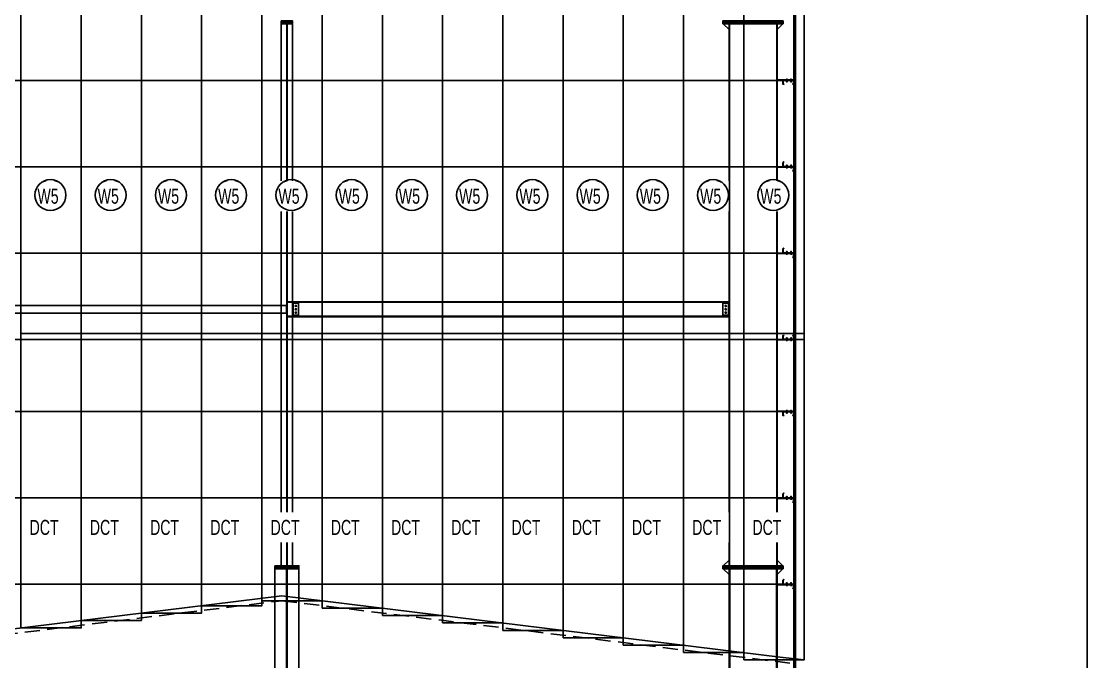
# Model space of a CAD drawing. Header units: inches. Extents: x 315041 to 662841, y -45540 to -35018.
# Drawn here: x 332699.5 to 332878.1, y -38518.7 to -38412.4 of the extents above; entities that cross this region are included whole.
import ezdxf

# ---------------------------------------------------------------- set-up
doc = ezdxf.new("R2010")
doc.units = ezdxf.units.IN
doc.header["$MEASUREMENT"] = 0
doc.linetypes.add('CENTER2', pattern=[28.575, 19.05, -3.175, 3.175, -3.175])
doc.linetypes.add('HIDDEN', pattern=[0.375, 0.25, -0.125])
for name, color, linetype in [('2', 2, 'Continuous'), ('251', 251, 'Continuous'), ('3', 3, 'Continuous'), ('5', 5, 'Continuous'), ('6', 6, 'Continuous'), ('7', 7, 'Continuous'), ('8', 8, 'Continuous'), ('9', 9, 'Continuous')]:
    doc.layers.add(name, color=color, linetype=linetype)
doc.styles.add('ST1H', font='vnshxh.shx', dxfattribs={"width": 0.7})

# ---------------------------------------------------------------- blocks, each defined once
blk = doc.blocks.new('A$C2C995D6F')
at = {"layer": '7'}
for p, q in [((0.25, 0.13), (0, 0.13)), ((0.13, 0.25), (0.13, 0))]:
    blk.add_line(p, q, dxfattribs=at)
blk.add_circle((0.13, 0.13), 0.0917, dxfattribs=at)
blk = doc.blocks.new('A$C6A7930B6')
at = {"layer": '2'}
h = blk.add_hatch(dxfattribs=at)
h.set_pattern_fill('ANSI31', color=256, scale=0.125, angle=-90, style=0)
h.set_pattern_definition([(315, (3303.04439, 11524.56439), (0.011048543456, 0.011048543456), [])])
h.paths.add_polyline_path([(1.5, 1.19), (1.5, 0.62), (0.02, 0.62), (0.02, 0.12), (0.13, 0.01), (0.12, 0), (0, 0.12), (0, 0.63), (1.48, 0.63), (1.48, 1.18), (1.37, 1.29), (1.38, 1.3)])
at = {"layer": '251'}
h = blk.add_hatch(color=256, dxfattribs=at)
h.paths.add_polyline_path([(0.31, 0.67), (0.31, 0.67, 0.192582), (0.33, 0.68, 0.192582), (0.35, 0.67)])
h.paths.add_polyline_path([(0.4, 0.67, 0.192582), (0.42, 0.68, 0.192582), (0.44, 0.67)])
h = blk.add_hatch(color=256, dxfattribs=at)
h.paths.add_polyline_path([(0.31, 0.45), (0.31, 0.45, 0.192582), (0.33, 0.46, 0.192582), (0.35, 0.45)])
h.paths.add_polyline_path([(0.4, 0.45, 0.192582), (0.42, 0.46, 0.192582), (0.44, 0.45)])
h = blk.add_hatch(color=256, dxfattribs=at)
h.paths.add_polyline_path([(0.9, 0.67), (0.89, 0.67, 0.192582), (0.92, 0.68, 0.192582), (0.94, 0.67)])
h.paths.add_polyline_path([(0.98, 0.67, 0.192582), (1, 0.68, 0.192582), (1.02, 0.67)])
h = blk.add_hatch(color=256, dxfattribs=at)
h.paths.add_polyline_path([(0.9, 0.45), (0.89, 0.45, 0.192582), (0.92, 0.46, 0.192582), (0.94, 0.45)])
h.paths.add_polyline_path([(0.98, 0.45, 0.192582), (1, 0.46, 0.192582), (1.02, 0.45)])
at = {"layer": '9', "linetype": 'Continuous'}
h = blk.add_hatch(dxfattribs=at)
h.set_pattern_fill('ANSI31', color=250, scale=0.25, angle=-90, style=0)
h.set_pattern_definition([(315, (3302.900187, 11527.014995), (0.02209708691, 0.02209708691), [])])
h.paths.add_polyline_path([(2.29, 0.55), (2.29, 0.62), (0.13, 0.62), (0.13, 0.55)])
at = {"layer": '2'}
blk.add_lwpolyline([(1.5, 1.19), (1.5, 0.62), (0.02, 0.62), (0.02, 0.12), (0.13, 0.01), (0.12, 0), (0, 0.12), (0, 0.63), (1.48, 0.63), (1.48, 1.18), (1.37, 1.29), (1.38, 1.3)], close=True, dxfattribs=at)
at = {"layer": '5', "linetype": 'CENTER2', "ltscale": 0.2}
for p, q in [((0.38, 0.44), (0.38, 0.86)), ((0.96, 0.44), (0.96, 0.86))]:
    blk.add_line(p, q, dxfattribs=at)
at = {"layer": '6'}
blk.add_lwpolyline([(2.29, 0.55), (2.29, 0.62), (0.13, 0.62), (0.13, 0.55), (2.29, 0.55)], dxfattribs=at)
at = {"layer": '8'}
for p, q in [((0.29, 0.68), (0.29, 0.74)), ((0.29, 0.46), (0.29, 0.53)), ((0.44, 0.75), (0.31, 0.75)), ((0.44, 0.67), (0.31, 0.67)), ((0.44, 0.55), (0.31, 0.55)), ((0.44, 0.53), (0.31, 0.53)), ((0.44, 0.45), (0.31, 0.45)), ((0.34, 0.83), (0.33, 0.82)), ((0.33, 0.82), (0.34, 0.82)), ((0.34, 0.77), (0.33, 0.76)), ((0.33, 0.76), (0.33, 0.75)), ((0.33, 0.68), (0.33, 0.74)), ((0.33, 0.68), (0.33, 0.74)), ((0.33, 0.63), (0.33, 0.55)), ((0.33, 0.46), (0.33, 0.53)), ((0.33, 0.46), (0.33, 0.53)), ((0.42, 0.84), (0.34, 0.84)), ((0.34, 0.83), (0.34, 0.84)), ((0.34, 0.83), (0.38, 0.83)), ((0.35, 0.76), (0.42, 0.77)), ((0.43, 0.76), (0.35, 0.76)), ((0.38, 0.84), (0.38, 0.83)), ((0.38, 0.83), (0.38, 0.84)), ((0.42, 0.84), (0.42, 0.83)), ((0.42, 0.83), (0.42, 0.83)), ((0.42, 0.78), (0.43, 0.77)), ((0.42, 0.77), (0.43, 0.76)), ((0.43, 0.77), (0.42, 0.77)), ((0.42, 0.68), (0.42, 0.74)), ((0.42, 0.46), (0.42, 0.53)), ((0.43, 0.76), (0.43, 0.75)), ((0.43, 0.63), (0.43, 0.55)), ((0.46, 0.68), (0.46, 0.74)), ((0.46, 0.46), (0.46, 0.53)), ((0.87, 0.68), (0.87, 0.74)), ((0.87, 0.46), (0.87, 0.53)), ((1.02, 0.75), (0.89, 0.75)), ((1.02, 0.53), (0.89, 0.53)), ((1.02, 0.67), (0.9, 0.67)), ((1.02, 0.55), (0.9, 0.55)), ((1.02, 0.45), (0.9, 0.45)), ((0.92, 0.83), (0.91, 0.82)), ((0.91, 0.82), (0.92, 0.82)), ((0.92, 0.77), (0.91, 0.76)), ((0.91, 0.76), (0.91, 0.75)), ((0.91, 0.63), (0.91, 0.55)), ((1, 0.84), (0.92, 0.84)), ((0.92, 0.83), (0.92, 0.84)), ((0.92, 0.83), (0.96, 0.83)), ((0.92, 0.68), (0.92, 0.74)), ((0.92, 0.68), (0.92, 0.74)), ((0.92, 0.46), (0.92, 0.53)), ((0.92, 0.46), (0.92, 0.53)), ((0.93, 0.76), (1, 0.77)), ((1.01, 0.76), (0.93, 0.76)), ((0.96, 0.84), (0.96, 0.83)), ((0.96, 0.83), (0.96, 0.84)), ((1, 0.84), (1, 0.83)), ((1, 0.83), (1, 0.83)), ((1, 0.78), (1.01, 0.77)), ((1, 0.77), (1.01, 0.76)), ((1.01, 0.77), (1, 0.77)), ((1, 0.68), (1, 0.74)), ((1, 0.46), (1, 0.53)), ((1.01, 0.76), (1.01, 0.75)), ((1.01, 0.63), (1.01, 0.55)), ((1.05, 0.68), (1.05, 0.74)), ((1.05, 0.46), (1.05, 0.53))]:
    blk.add_line(p, q, dxfattribs=at)
for points in [[(0.28, 0.65), (0.28, 0.67), (0.47, 0.67), (0.47, 0.65)], [(0.28, 0.53), (0.28, 0.55), (0.47, 0.55), (0.47, 0.53)], [(0.34, 0.82), (0.33, 0.81), (0.34, 0.8), (0.42, 0.81), (0.43, 0.82), (0.42, 0.83)], [(0.34, 0.8), (0.33, 0.79), (0.34, 0.79), (0.42, 0.8), (0.43, 0.8), (0.42, 0.81)], [(0.34, 0.79), (0.33, 0.78), (0.34, 0.77), (0.42, 0.78), (0.43, 0.79), (0.42, 0.8)], [(0.86, 0.65), (0.86, 0.67), (1.06, 0.67), (1.06, 0.65)], [(0.86, 0.53), (0.86, 0.55), (1.06, 0.55), (1.06, 0.53)], [(0.92, 0.82), (0.91, 0.81), (0.92, 0.8), (1, 0.81), (1.01, 0.82), (1, 0.83)], [(0.92, 0.8), (0.91, 0.79), (0.92, 0.79), (1, 0.8), (1.01, 0.8), (1, 0.81)], [(0.92, 0.79), (0.91, 0.78), (0.92, 0.77), (1, 0.78), (1.01, 0.79), (1, 0.8)]]:
    blk.add_lwpolyline(points, close=True, dxfattribs=at)
for centre, start, end in [((0.31, 0.72), 46.3972, 133.6028), ((0.31, 0.7), 226.3972, 313.6028), ((0.31, 0.5), 46.3972, 133.6028), ((0.31, 0.49), 226.3972, 313.6028), ((0.35, 0.72), 90, 133.6028), ((0.35, 0.7), 226.3972, 270), ((0.35, 0.5), 90, 133.6028), ((0.35, 0.49), 226.3972, 270), ((0.4, 0.72), 46.3972, 90), ((0.4, 0.7), 270, 313.6028), ((0.4, 0.5), 46.3972, 90), ((0.4, 0.49), 270, 313.6028), ((0.44, 0.72), 46.3972, 133.6028), ((0.44, 0.7), 226.3972, 313.6028), ((0.44, 0.5), 46.3972, 133.6028), ((0.44, 0.49), 226.3972, 313.6028), ((0.89, 0.72), 46.3972, 133.6028), ((0.89, 0.7), 226.3972, 313.6028), ((0.89, 0.5), 46.3972, 133.6028), ((0.89, 0.49), 226.3972, 313.6028), ((0.94, 0.72), 90, 133.6028), ((0.94, 0.7), 226.3972, 270), ((0.94, 0.5), 90, 133.6028), ((0.94, 0.49), 226.3972, 270), ((0.98, 0.72), 46.3972, 90), ((0.98, 0.7), 270, 313.6028), ((0.98, 0.5), 46.3972, 90), ((0.98, 0.49), 270, 313.6028), ((1.02, 0.72), 46.3972, 133.6028), ((1.02, 0.7), 226.3972, 313.6028), ((1.02, 0.5), 46.3972, 133.6028), ((1.02, 0.49), 226.3972, 313.6028)]:
    blk.add_arc(centre, 0.0314, start, end, dxfattribs=at)
blk = doc.blocks.new('*U148')
at = {"layer": '251'}
h = blk.add_hatch(color=256, dxfattribs=at)
h.paths.add_polyline_path([(-0.053, -0.04), (-0.053, -0.043, -0.192582), (-0.048, -0.029, -0.192582), (-0.053, -0.014)])
h.paths.add_polyline_path([(-0.053, 0.014, -0.192582), (-0.048, 0.029, -0.192582), (-0.053, 0.043)])
h = blk.add_hatch(color=256, dxfattribs=at)
h.paths.add_polyline_path([(0.067, -0.04), (0.067, -0.043, -0.192582), (0.073, -0.029, -0.192582), (0.067, -0.014)])
h.paths.add_polyline_path([(0.067, 0.014, -0.192582), (0.073, 0.029, -0.192582), (0.067, 0.043)])
at = {"layer": '5', "linetype": 'CENTER2', "ltscale": 0.2}
blk.add_line((-0.077, 0), (0.206, 0), dxfattribs=at)
at = {"layer": '8'}
for p, q in [((-0.053, 0.04), (-0.053, -0.04)), ((-0.048, 0.058), (-0.006, 0.058)), ((-0.048, 0.029), (-0.006, 0.029)), ((0, 0.043), (0, -0.043)), ((0.056, 0.033), (0, 0.033)), ((0.056, -0.066), (0.056, 0.066)), ((0.056, 0.066), (0.067, 0.066)), ((0.067, -0.066), (0.067, 0.066)), ((0.067, 0.04), (0.067, -0.04)), ((0.073, 0.058), (0.115, 0.058)), ((0.073, 0.029), (0.115, 0.029)), ((0.12, 0.043), (0.12, -0.043)), ((0.128, 0.033), (0.12, 0.033)), ((0.132, 0.027), (0.128, 0.033)), ((0.128, 0.033), (0.128, -0.017)), ((0.128, -0.017), (0.132, 0.027)), ((0.138, 0.033), (0.132, 0.027)), ((0.142, 0.027), (0.138, 0.033)), ((0.175, 0.03), (0.172, 0.027)), ((0.18, 0.027), (0.175, 0.03)), ((0.177, -0.027), (0.178, 0)), ((0.18, 0), (0.178, 0)), ((0.178, 0), (0.18, 0)), ((0.18, 0.027), (0.18, -0.027)), ((-0.048, -0.029), (-0.006, -0.029)), ((-0.048, -0.029), (-0.006, -0.029)), ((-0.048, -0.058), (-0.006, -0.058)), ((0.056, -0.033), (0, -0.033)), ((0.056, -0.066), (0.067, -0.066)), ((0.073, -0.029), (0.115, -0.029)), ((0.073, -0.029), (0.115, -0.029)), ((0.073, -0.058), (0.115, -0.058)), ((0.131, -0.033), (0.12, -0.033)), ((0.137, -0.027), (0.131, -0.033)), ((0.171, -0.033), (0.167, -0.027)), ((0.177, -0.027), (0.171, -0.033)), ((0.177, -0.027), (0.18, -0.027))]:
    blk.add_line(p, q, dxfattribs=at)
for points in [[(0.147, -0.027), (0.141, -0.033), (0.137, -0.027), (0.142, 0.027), (0.148, 0.033), (0.152, 0.027)], [(0.157, -0.027), (0.151, -0.033), (0.147, -0.027), (0.152, 0.027), (0.158, 0.033), (0.162, 0.027)], [(0.167, -0.027), (0.161, -0.033), (0.157, -0.027), (0.162, 0.027), (0.168, 0.033), (0.172, 0.027)]]:
    blk.add_lwpolyline(points, close=True, dxfattribs=at)
for centre, start, end in [((-0.032, 0.043), 136.39718, 223.60282), ((-0.032, 0.014), 136.39718, 180), ((-0.021, 0.043), 316.39718, 43.60282), ((-0.021, 0.014), 0, 43.60282), ((0.088, 0.043), 136.39718, 223.60282), ((0.088, 0.014), 136.39718, 180), ((0.099, 0.043), 316.39718, 43.60282), ((0.099, 0.014), 0, 43.60282), ((-0.032, -0.014), 180, 223.60282), ((-0.032, -0.043), 136.39718, 223.60282), ((-0.021, -0.014), 316.39718, 0), ((-0.021, -0.043), 316.39718, 43.60282), ((0.088, -0.014), 180, 223.60282), ((0.088, -0.043), 136.39718, 223.60282), ((0.099, -0.014), 316.39718, 0), ((0.099, -0.043), 316.39718, 43.60282)]:
    blk.add_arc(centre, 0.0209, start, end, dxfattribs=at)
blk = doc.blocks.new('*U149')
at = {"layer": '251'}
h = blk.add_hatch(color=256, dxfattribs=at)
h.paths.add_polyline_path([(-0.053, -0.04), (-0.053, -0.043, -0.192582), (-0.048, -0.029, -0.192582), (-0.053, -0.014)])
h.paths.add_polyline_path([(-0.053, 0.014, -0.192582), (-0.048, 0.029, -0.192582), (-0.053, 0.043)])
h = blk.add_hatch(color=256, dxfattribs=at)
h.paths.add_polyline_path([(0.067, -0.04), (0.067, -0.043, -0.192582), (0.073, -0.029, -0.192582), (0.067, -0.014)])
h.paths.add_polyline_path([(0.067, 0.014, -0.192582), (0.073, 0.029, -0.192582), (0.067, 0.043)])
at = {"layer": '5', "linetype": 'CENTER2', "ltscale": 0.2}
blk.add_line((-0.077, 0), (0.206, 0), dxfattribs=at)
at = {"layer": '8'}
for p, q in [((-0.053, 0.04), (-0.053, -0.04)), ((-0.048, 0.058), (-0.006, 0.058)), ((-0.048, 0.029), (-0.006, 0.029)), ((0, 0.043), (0, -0.043)), ((0.056, 0.033), (0, 0.033)), ((0.056, -0.066), (0.056, 0.066)), ((0.056, 0.066), (0.067, 0.066)), ((0.067, -0.066), (0.067, 0.066)), ((0.067, 0.04), (0.067, -0.04)), ((0.073, 0.058), (0.115, 0.058)), ((0.073, 0.029), (0.115, 0.029)), ((0.12, 0.043), (0.12, -0.043)), ((0.128, 0.033), (0.12, 0.033)), ((0.132, 0.027), (0.128, 0.033)), ((0.128, 0.033), (0.128, -0.017)), ((0.128, -0.017), (0.132, 0.027)), ((0.138, 0.033), (0.132, 0.027)), ((0.142, 0.027), (0.138, 0.033)), ((0.175, 0.03), (0.172, 0.027)), ((0.18, 0.027), (0.175, 0.03)), ((0.177, -0.027), (0.178, 0)), ((0.18, 0), (0.178, 0)), ((0.178, 0), (0.18, 0)), ((0.18, 0.027), (0.18, -0.027)), ((-0.048, -0.029), (-0.006, -0.029)), ((-0.048, -0.029), (-0.006, -0.029)), ((-0.048, -0.058), (-0.006, -0.058)), ((0.056, -0.033), (0, -0.033)), ((0.056, -0.066), (0.067, -0.066)), ((0.073, -0.029), (0.115, -0.029)), ((0.073, -0.029), (0.115, -0.029)), ((0.073, -0.058), (0.115, -0.058)), ((0.131, -0.033), (0.12, -0.033)), ((0.137, -0.027), (0.131, -0.033)), ((0.171, -0.033), (0.167, -0.027)), ((0.177, -0.027), (0.171, -0.033)), ((0.177, -0.027), (0.18, -0.027))]:
    blk.add_line(p, q, dxfattribs=at)
for points in [[(0.147, -0.027), (0.141, -0.033), (0.137, -0.027), (0.142, 0.027), (0.148, 0.033), (0.152, 0.027)], [(0.157, -0.027), (0.151, -0.033), (0.147, -0.027), (0.152, 0.027), (0.158, 0.033), (0.162, 0.027)], [(0.167, -0.027), (0.161, -0.033), (0.157, -0.027), (0.162, 0.027), (0.168, 0.033), (0.172, 0.027)]]:
    blk.add_lwpolyline(points, close=True, dxfattribs=at)
for centre, start, end in [((-0.032, 0.043), 136.39718, 223.60282), ((-0.032, 0.014), 136.39718, 180), ((-0.021, 0.043), 316.39718, 43.60282), ((-0.021, 0.014), 0, 43.60282), ((0.088, 0.043), 136.39718, 223.60282), ((0.088, 0.014), 136.39718, 180), ((0.099, 0.043), 316.39718, 43.60282), ((0.099, 0.014), 0, 43.60282), ((-0.032, -0.014), 180, 223.60282), ((-0.032, -0.043), 136.39718, 223.60282), ((-0.021, -0.014), 316.39718, 0), ((-0.021, -0.043), 316.39718, 43.60282), ((0.088, -0.014), 180, 223.60282), ((0.088, -0.043), 136.39718, 223.60282), ((0.099, -0.014), 316.39718, 0), ((0.099, -0.043), 316.39718, 43.60282)]:
    blk.add_arc(centre, 0.0209, start, end, dxfattribs=at)
blk = doc.blocks.new('A$C174458B3')
at = {"layer": '2'}
blk.add_lwpolyline([(1.33, 0.02), (1.48, 0.02), (1.48, 0.52), (0.02, 0.52), (0.02, 0.02), (0.17, 0.02), (0.17, 0), (0, 0), (0, 0.54), (1.5, 0.54), (1.5, 0), (1.33, 0), (1.33, 0.02)], dxfattribs=at)
at = {"layer": '5'}
blk.add_lwpolyline([(2.29, 0.54), (2.29, 0.61), (0.13, 0.61), (0.13, 0.54), (2.29, 0.54)], dxfattribs=at)
at = {"layer": '251', "color": 147, "xscale": 1.5, "yscale": 1.5, "zscale": 1.5, "rotation": 270}
for name, p in [('*U149', (0.38, 0.61)), ('*U148', (0.96, 0.61))]:
    blk.add_blockref(name, p, dxfattribs=at)

msp = doc.modelspace()

# ---------------------------------------------------------------- linework, layer by layer
at = {"color": 6}
msp.add_line((332829.4248, -38518.4097), (332824.9753, -38517.8632), dxfattribs=at)
at = {"color": 8}
for points in [[(332591.7733, -38287.5287), (332876.4423, -38287.5287), (332876.4423, -38639.1085), (332591.7733, -38639.1085)], [(332876.4423, -38287.5287), (333161.1113, -38287.5287), (333161.1113, -38639.1085), (332876.4423, -38639.1085)]]:
    msp.add_lwpolyline(points, close=True, dxfattribs=at)
at = {"color": 4}
for points in [[(332699.4248, -38465.1749), (332709.4248, -38465.1749), (332709.4248, -38409.1749), (332699.4248, -38409.1749)], [(332709.4248, -38465.1749), (332719.4248, -38465.1749), (332719.4248, -38409.1749), (332709.4248, -38409.1749)], [(332719.4248, -38465.1749), (332729.4248, -38465.1749), (332729.4248, -38409.1749), (332719.4248, -38409.1749)], [(332729.4248, -38465.1749), (332739.4248, -38465.1749), (332739.4248, -38409.1749), (332729.4248, -38409.1749)], [(332739.4248, -38465.1749), (332749.4248, -38465.1749), (332749.4248, -38409.1749), (332739.4248, -38409.1749)], [(332749.4248, -38465.1749), (332759.4248, -38465.1749), (332759.4248, -38409.1749), (332749.4248, -38409.1749)], [(332759.4248, -38465.1749), (332769.4248, -38465.1749), (332769.4248, -38409.1749), (332759.4248, -38409.1749)], [(332769.4248, -38465.1749), (332779.4248, -38465.1749), (332779.4248, -38409.1749), (332769.4248, -38409.1749)], [(332779.4248, -38465.1749), (332789.4248, -38465.1749), (332789.4248, -38409.1749), (332779.4248, -38409.1749)], [(332789.4248, -38465.1749), (332799.4248, -38465.1749), (332799.4248, -38409.1749), (332789.4248, -38409.1749)], [(332799.4248, -38465.1749), (332809.4248, -38465.1749), (332809.4248, -38409.1749), (332799.4248, -38409.1749)], [(332809.4248, -38465.1749), (332819.4248, -38465.1749), (332819.4248, -38409.1749), (332809.4248, -38409.1749)], [(332819.4248, -38465.1749), (332829.4248, -38465.1749), (332829.4248, -38409.1749), (332819.4248, -38409.1749)]]:
    msp.add_lwpolyline(points, close=True, dxfattribs=at)
at = {"color": 3}
for points in [[(332699.4248, -38513.0795), (332709.4248, -38513.0795), (332709.4248, -38464.1749), (332699.4248, -38464.1749)], [(332709.4248, -38511.8513), (332719.4248, -38511.8513), (332719.4248, -38464.1749), (332709.4248, -38464.1749)], [(332719.4248, -38510.6231), (332729.4248, -38510.6231), (332729.4248, -38464.1749), (332719.4248, -38464.1749)], [(332729.4248, -38509.3949), (332739.4248, -38509.3949), (332739.4248, -38464.1749), (332729.4248, -38464.1749)], [(332739.4248, -38508.5843), (332749.4248, -38508.5843), (332749.4248, -38464.1749), (332739.4248, -38464.1749)], [(332749.4248, -38509.8125), (332759.4248, -38509.8125), (332759.4248, -38464.1749), (332749.4248, -38464.1749)], [(332759.4248, -38511.0407), (332769.4248, -38511.0407), (332769.4248, -38464.1749), (332759.4248, -38464.1749)], [(332769.4248, -38512.2688), (332779.4248, -38512.2688), (332779.4248, -38464.1749), (332769.4248, -38464.1749)], [(332779.4248, -38513.497), (332789.4248, -38513.497), (332789.4248, -38464.1749), (332779.4248, -38464.1749)], [(332789.4248, -38514.7252), (332799.4248, -38514.7252), (332799.4248, -38464.1749), (332789.4248, -38464.1749)], [(332799.4248, -38515.9534), (332809.4248, -38515.9534), (332809.4248, -38464.1749), (332799.4248, -38464.1749)], [(332809.4248, -38517.1815), (332819.4248, -38517.1815), (332819.4248, -38464.1749), (332809.4248, -38464.1749)], [(332819.4248, -38518.4097), (332829.4248, -38518.4097), (332829.4248, -38464.1749), (332819.4248, -38464.1749)]]:
    msp.add_lwpolyline(points, close=True, dxfattribs=at)
at = {"layer": '2', "color": 9}
for p, q in [((332825.7237, -38422.1749), (332661.4248, -38422.1749)), ((332825.7237, -38436.5083), (332661.4248, -38436.5083)), ((332825.7237, -38450.8416), (332661.4248, -38450.8416)), ((332825.7237, -38465.1749), (332661.4248, -38465.1749)), ((332825.7237, -38477.1749), (332661.4248, -38477.1749)), ((332825.7237, -38491.5083), (332661.4248, -38491.5083)), ((332825.7237, -38505.8416), (332661.4248, -38505.8416))]:
    msp.add_line(p, q, dxfattribs=at)
at = {"layer": '3', "color": 9}
msp.add_lwpolyline([(332827.7253, -38561.1758), (332828.0253, -38561.1758), (332828.0253, -38300.1758), (332827.7253, -38300.1758)], close=True, dxfattribs=at)
at = {"layer": '5', "color": 9}
msp.add_lwpolyline([(332659.125, -38518.029), (332742.7249, -38507.7614), (332825.9237, -38517.9797)], dxfattribs=at)
at = {"layer": '6', "color": 9}
msp.add_lwpolyline([(332816.9753, -38459.1758), (332815.9753, -38459.1758), (332815.9753, -38461.1758), (332816.9753, -38461.1758)], close=True, dxfattribs=at)
at = {"layer": '6', "color": 9, "linetype": 'HIDDEN', "ltscale": 10}
msp.add_lwpolyline([(332659.125, -38518.835), (332742.7249, -38508.5675), (332828.0253, -38519.0438)], dxfattribs=at)
at = {"layer": '8', "color": 9}
for p, q in [((332816.9753, -38413.7258), (332816.0253, -38412.7758)), ((332816.9753, -38502.7758), (332816.9753, -38412.7758)), ((332817.0553, -38502.7758), (332817.0553, -38412.7758)), ((332824.8953, -38502.7758), (332824.8953, -38412.7758)), ((332824.9753, -38502.7758), (332824.9753, -38412.7758)), ((332824.9753, -38413.7258), (332825.9253, -38412.7758)), ((332816.9753, -38501.8258), (332816.0253, -38502.7758)), ((332824.9753, -38501.8258), (332825.9253, -38502.7758)), ((332743.5248, -38593.2758), (332743.5248, -38503.2758)), ((332743.6248, -38593.2758), (332743.6248, -38503.2758)), ((332816.9753, -38504.2258), (332816.0253, -38503.2758)), ((332816.9753, -38593.2758), (332816.9753, -38503.2758)), ((332817.0953, -38593.2758), (332817.0953, -38503.2758)), ((332824.8553, -38593.2758), (332824.8553, -38503.2758)), ((332824.9753, -38593.2758), (332824.9753, -38503.2758)), ((332824.9753, -38504.2258), (332825.9253, -38503.2758))]:
    msp.add_line(p, q, dxfattribs=at)
for points in [[(332742.6448, -38412.2758), (332744.5048, -38412.2758), (332744.5048, -38412.5258), (332742.6448, -38412.5258)], [(332742.6448, -38502.7758), (332744.5048, -38502.7758), (332744.5048, -38412.5258), (332742.6448, -38412.5258)], [(332742.6448, -38412.7758), (332744.5048, -38412.7758), (332744.5048, -38412.5258), (332742.6448, -38412.5258)], [(332743.6048, -38412.7758), (332743.5448, -38412.7758), (332743.5448, -38502.7758), (332743.6048, -38502.7758)], [(332825.9753, -38412.2758), (332815.9753, -38412.2758), (332815.9753, -38412.5258), (332825.9753, -38412.5258)], [(332825.9753, -38412.7758), (332815.9753, -38412.7758), (332815.9753, -38412.5258), (332825.9753, -38412.5258)], [(332670.1748, -38460.8108), (332743.5248, -38460.8108), (332743.5248, -38459.5408), (332670.1748, -38459.5408)], [(332743.6048, -38459.0058), (332744.5048, -38459.0058), (332744.5048, -38458.9258), (332743.6048, -38458.9258)], [(332816.8753, -38461.4258), (332744.6048, -38461.4258), (332744.6048, -38458.9258), (332816.8753, -38458.9258)], [(332743.6048, -38461.3458), (332744.5048, -38461.3458), (332744.5048, -38461.4258), (332743.6048, -38461.4258)], [(332741.5748, -38502.7758), (332745.5748, -38502.7758), (332745.5748, -38503.0258), (332741.5748, -38503.0258)], [(332741.5748, -38503.2758), (332745.5748, -38503.2758), (332745.5748, -38503.0258), (332741.5748, -38503.0258)], [(332825.9753, -38502.7758), (332815.9753, -38502.7758), (332815.9753, -38503.0258), (332825.9753, -38503.0258)], [(332825.9753, -38503.2758), (332815.9753, -38503.2758), (332815.9753, -38503.0258), (332825.9753, -38503.0258)]]:
    msp.add_lwpolyline(points, close=True, dxfattribs=at)
msp.add_lwpolyline([(332743.6048, -38459.0058), (332744.5048, -38459.0058), (332744.5048, -38459.0758, 0.41421356), (332744.6048, -38459.1758), (332745.5048, -38459.1758), (332745.5048, -38461.1758), (332744.6048, -38461.1758, 0.41421356), (332744.5048, -38461.2758), (332744.5048, -38461.3458), (332743.6048, -38461.3458), (332743.6048, -38459.0058)], format="xyb", dxfattribs=at)
for points in [[(332744.6048, -38459.0258), (332816.8753, -38459.0258)], [(332816.8753, -38461.3258), (332744.6048, -38461.3258)], [(332745.5748, -38502.7758), (332745.5748, -38593.2758), (332741.5748, -38593.2758), (332741.5748, -38502.7758)]]:
    msp.add_lwpolyline(points, dxfattribs=at)

# ---------------------------------------------------------------- block references
at = {"layer": '2', "color": 9, "xscale": -1.200000000011642, "yscale": 1.19999999999709, "zscale": 1.2}
for name, p in [('A$C174458B3', (332827.7237, -38422.8249)), ('A$C6A7930B6', (332827.7237, -38437.2507)), ('A$C6A7930B6', (332827.7237, -38451.584)), ('A$C2C995D6F', (332816.5764, -38459.7769)), ('A$C2C995D6F', (332816.5764, -38460.3269)), ('A$C2C995D6F', (332816.5764, -38460.8769)), ('A$C174458B3', (332827.7237, -38477.8249)), ('A$C6A7930B6', (332827.7237, -38492.2507)), ('A$C6A7930B6', (332827.7237, -38506.584))]:
    msp.add_blockref(name, p, dxfattribs=at)
at = {"layer": '2', "color": 9, "xscale": 1.200000000011642, "yscale": 1.19999999999709, "zscale": 1.2, "rotation": 180}
msp.add_blockref('A$C174458B3', (332827.7237, -38464.5249), dxfattribs=at)
at = {"layer": '8', "color": 9, "xscale": 1.200000000011642, "yscale": 1.19999999999709, "zscale": 1.2}
for p in [(332744.9037, -38459.7769), (332744.9037, -38460.3269), (332744.9037, -38460.8769)]:
    msp.add_blockref('A$C2C995D6F', p, dxfattribs=at)

# ---------------------------------------------------------------- next in the draw order: texts
at = {"color": 4, "char_height": 2.5, "attachment_point": 6, "style": 'ST1H', "bg_fill": 2}
for s, insert in [('\\A1;W5', (332705.6767, -38441.4187)), ('\\A1;W5', (332715.6767, -38441.4187)), ('\\A1;W5', (332725.6767, -38441.4187)), ('\\A1;W5', (332735.6767, -38441.4187)), ('\\A1;W5', (332745.6767, -38441.4187)), ('\\A1;W5', (332755.6767, -38441.4187)), ('\\A1;W5', (332765.6767, -38441.4187)), ('\\A1;W5', (332775.6767, -38441.4187)), ('\\A1;W5', (332785.6767, -38441.4187)), ('\\A1;W5', (332795.6767, -38441.4187)), ('\\A1;W5', (332805.6767, -38441.4187)), ('\\A1;W5', (332815.6767, -38441.4187)), ('\\A1;W5', (332825.6767, -38441.4187)), ('\\A1;dct', (332745.6767, -38496.4187))]:
    msp.add_mtext(s, dxfattribs=dict(at, insert=insert))
at = {"color": 3, "char_height": 2.5, "attachment_point": 6, "style": 'ST1H', "bg_fill": 2}
for insert in [(332705.6767, -38496.4187), (332715.6767, -38496.4187), (332725.6767, -38496.4187), (332735.6767, -38496.4187), (332755.6767, -38496.4187), (332765.6767, -38496.4187), (332775.6767, -38496.4187), (332785.6767, -38496.4187), (332795.6767, -38496.4187), (332805.6767, -38496.4187), (332815.6767, -38496.4187), (332825.6767, -38496.4187)]:
    msp.add_mtext('\\A1;dct', dxfattribs=dict(at, insert=insert))

# ---------------------------------------------------------------- next in the draw order: linework, layer by layer
at = {"color": 4}
for centre in [(332704.3232, -38441.2146), (332714.3232, -38441.2146), (332724.3232, -38441.2146), (332734.3232, -38441.2146), (332744.3232, -38441.2146), (332754.3232, -38441.2146), (332764.3232, -38441.2146), (332774.3232, -38441.2146), (332784.3232, -38441.2146), (332794.3232, -38441.2146), (332804.3232, -38441.2146), (332814.3232, -38441.2146), (332824.3232, -38441.2146)]:
    msp.add_circle(centre, 2.571, dxfattribs=at)

doc.saveas('drawing.dxf')
